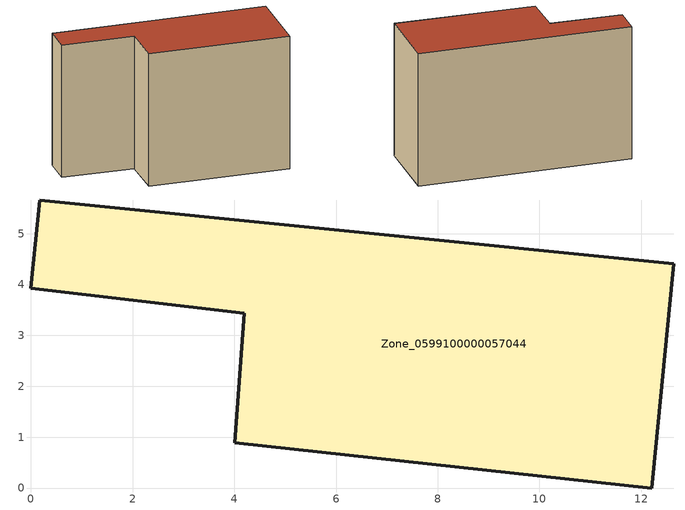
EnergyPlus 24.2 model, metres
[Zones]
Zone_0599100000057044
 floor ground (C_G): 0.17,5.66 12.64,4.41 12.21,0 4,0.89 4.2,3.44 0,3.93 z0
 wall outside (C_F): 12.64,4.41 0.17,5.66 0,3.93 4.2,3.44 4,0.89 12.21,0 12.64,4.41 z0:8.09
 roof outside (C_R): 12.21,0 12.64,4.41 0.17,5.66 0,3.93 4.2,3.44 4,0.89 z8.09
[BUILDING]
Pand.0599100000057044: North Axis=0; Terrain=City; Loads Convergence Tolerance Value=0.04; Temperature Convergence Tolerance Value=0.4; Solar Distribution=FullExterior; Maximum Number of Warmup Days=25; Minimum Number of Warmup Days=1
[Site:Location]
Rotterdam.The.Hague.AP_ZH_NLD Design_Conditions: Latitude=51.96; Longitude=4.45; Time Zone=1; Elevation=-4.5
[SITE:GROUNDTEMPERATURE:BUILDINGSURFACE]
18, 18, 18, 18, 18, 18, 18, 18, 18, 18, 18, 18
[MATERIAL] Thermal Absorptance=0.9; Solar Absorptance=0.7; Visible Absorptance=0.7
Name | Roughness | Thickness | Conductivity | Density | Specific Heat
G.TI.1946 | MediumSmooth | 0.15 | 1 | 540 | 1210
F.TI.1946 | Rough | 0.3 | 0.857143 | 1920 | 840
R.TI.1946 | MediumRough | 0.2 | 0.1 | 1500 | 1000
[CONSTRUCTION]
C_G: G.TI.1946
C_F: F.TI.1946
C_R: R.TI.1946
[ZONE]
Zone_0599100000057044: Type=1; Multiplier=1; Ceiling Height=Autocalculate; Volume=Autocalculate; Floor Area=autocalculate; Part of Total Floor Area=Yes
[ZONEINFILTRATION:DESIGNFLOWRATE]
Infil_Zone_0599100000057044: Zone or ZoneList or Space or SpaceList=Zone_0599100000057044; Schedule=AlwaysOn; Design Flow Rate Calculation Method=Flow/Area; Flow Rate per Floor Area=0.003; Constant Term Coefficient=1; Temperature Term Coefficient=0; Velocity Term Coefficient=0; Velocity Squared Term Coefficient=0
[HVACTEMPLATE:ZONE:IDEALLOADSAIRSYSTEM]
Zone_0599100000057044: Maximum Heating Supply Air Temperature=50; Minimum Cooling Supply Air Temperature=13; Maximum Heating Supply Air Humidity Ratio=0.0156; Minimum Cooling Supply Air Humidity Ratio=0.0077; Heating Limit=NoLimit; Cooling Limit=NoLimit; Dehumidification Control Type=ConstantSensibleHeatRatio; Cooling Sensible Heat Ratio=0.7; Dehumidification Setpoint=60; Humidification Control Type=None; Humidification Setpoint=30; Outdoor Air Method=None; Outdoor Air Flow Rate per Person=0.00944; Outdoor Air Flow Rate per Zone Floor Area=0; Outdoor Air Flow Rate per Zone=0; Demand Controlled Ventilation Type=None; Outdoor Air Economizer Type=NoEconomizer; Heat Recovery Type=None; Sensible Heat Recovery Effectiveness=0.7; Latent Heat Recovery Effectiveness=0.65
[ZONECONTROL:THERMOSTAT]
ThermostatControl_Zone_0599100000057044: Zone or ZoneList=Zone_0599100000057044; Control Type Schedule=DualSetpointControlType; Control 1=Thermostat_Zone_0599100000057044; Temperature Difference Between Cutout And Setpoint=0
[THERMOSTATSETPOINT:DUALSETPOINT]
Thermostat_Zone_0599100000057044: Heating Setpoint Temperature Schedule=HeatingSetpoint_Zone_0599100000057044; Cooling Setpoint Temperature Schedule=CoolingSetpoint_Zone_0599100000057044
[SCHEDULE:COMPACT]
HeatingSetpoint_Zone_0599100000057044: Through: 12/31, For: AllDays, Until: 24:00, 21
CoolingSetpoint_Zone_0599100000057044: Through: 12/31, For: AllDays, Until: 24:00, 24
DualSetpointControlType: Through: 12/31, For: AllDays, Until: 24:00, 4
AlwaysOn: Through: 12/31, For: AllDays, Until: 24:00, 1
